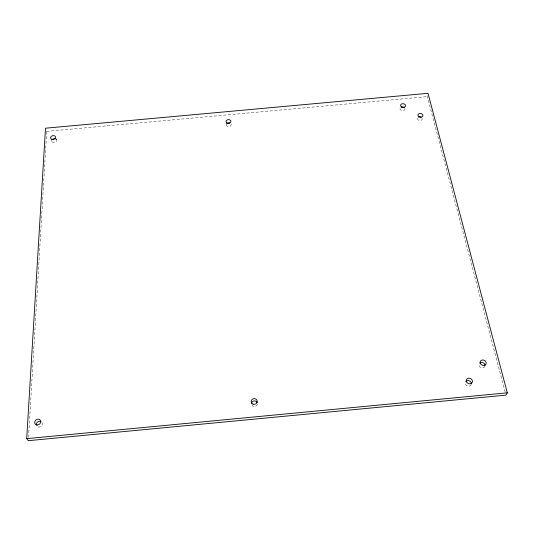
<?xml version="1.0" encoding="UTF-8"?>
<svg xmlns="http://www.w3.org/2000/svg" width="534" height="534" viewBox="0 0 534 534"><rect width="100%" height="100%" fill="white"/><g stroke="black" fill="none" stroke-linecap="round" stroke-linejoin="round"><path stroke-width="0.4" stroke-dasharray="2.67 2" d="M28.529 437.359L46.698 131.364L46.218 130.102M505.117 391.909L427.327 96.627L427.601 95.306M46.698 131.364L427.327 96.627M51.384 140.102L51.858 141.356M56.157 138.686L56.624 139.948M226.182 123.321L226.343 124.923M56.037 139.154A2.483 1.849 -16.1 0 1 56.183 141.557A2.483 1.849 -16.1 0 1 53.12 142.465A2.483 1.849 -16.1 0 1 51.911 140.375M404.906 108.602A2.463 1.842 5.9 0 1 401.969 110.611A2.463 1.842 5.9 0 1 400.467 107.681M422.234 118.388A2.496 1.869 7.2 0 1 419.944 120.497A2.496 1.869 7.2 0 1 417.314 118.341M231.068 124.001A2.436 1.876 -5.2 0 1 228.625 126.585A2.436 1.876 -5.2 0 1 226.583 123.961M484.885 366.277A3.104 2.643 25.9 0 1 480.747 367.492A3.104 2.643 25.9 0 1 479.432 363.434M41.972 422.501A3.177 2.717 -37.5 0 1 40.664 426.546A3.177 2.717 -37.5 0 1 36.606 425.878M257.375 404.178A3.004 2.844 -7 0 1 251.948 405.386M471.222 384.513A3.137 2.703 27.2 0 1 467.397 385.928A3.137 2.703 27.2 0 1 465.401 382.217"/><path stroke-width="0.8" d="M26.7 438.641L45.497 128.207L428.008 93.317L507.3 392.817L505.965 395.133L28.329 440.684L26.7 438.641L507.3 392.817M52.586 139.467A2.483 1.849 -16.1 0 1 55.549 138.9M401.434 107.107A2.463 1.842 5.9 0 1 404.358 107.714M418.169 117.106A2.496 1.869 7.2 0 1 421.186 117.133M465.735 381.596A3.137 2.703 27.2 0 1 469.219 380.815A3.137 2.703 27.2 0 1 471.355 383.812M479.933 362.946A3.104 2.643 25.9 0 1 483.237 362.833A3.104 2.643 25.9 0 1 485.012 365.59M226.93 123.541A2.436 1.876 -5.2 0 1 229.834 122.974M36.339 425.211A3.177 2.717 -37.5 0 1 37.58 422.08A3.177 2.717 -37.5 0 1 40.924 421.553M251.461 403.263A3.004 2.844 -7 0 1 257.234 402.709M51.751 139.274A2.496 1.856 -16.1 0 0 55.516 137.291A2.496 1.856 -16.1 0 0 51.925 135.983A2.496 1.856 -16.1 0 0 51.751 139.274M466.683 382.01A3.157 2.717 27 0 0 471.996 382.785A3.157 2.717 27 0 0 469.519 378.232A3.157 2.717 27 0 0 466.683 382.01M418.563 116.485A2.503 1.876 7.1 0 0 422.808 116.092A2.503 1.876 7.1 0 0 419.964 113.482A2.503 1.876 7.1 0 0 418.563 116.485M401.641 107.007A2.476 1.849 5.9 0 0 405.506 105.805A2.476 1.849 5.9 0 0 401.982 103.83A2.476 1.849 5.9 0 0 401.641 107.007M480.48 363.701A3.124 2.65 25.7 0 0 485.74 364.448A3.124 2.65 25.7 0 0 483.25 360.003A3.124 2.65 25.7 0 0 480.48 363.701M226.863 122.974A2.45 1.876 -5.2 0 0 230.868 121.759A2.45 1.876 -5.2 0 0 227.664 119.749A2.45 1.876 -5.2 0 0 226.863 122.974M252.922 404.091A3.024 2.857 -7 0 0 257.208 401.188A3.024 2.857 -7 0 0 252.455 399.158A3.024 2.857 -7 0 0 252.922 404.091M37.594 424.964A3.197 2.73 -37.2 0 0 40.444 420.371A3.197 2.73 -37.2 0 0 35.197 420.879A3.197 2.73 -37.2 0 0 37.594 424.964"/></g></svg>
